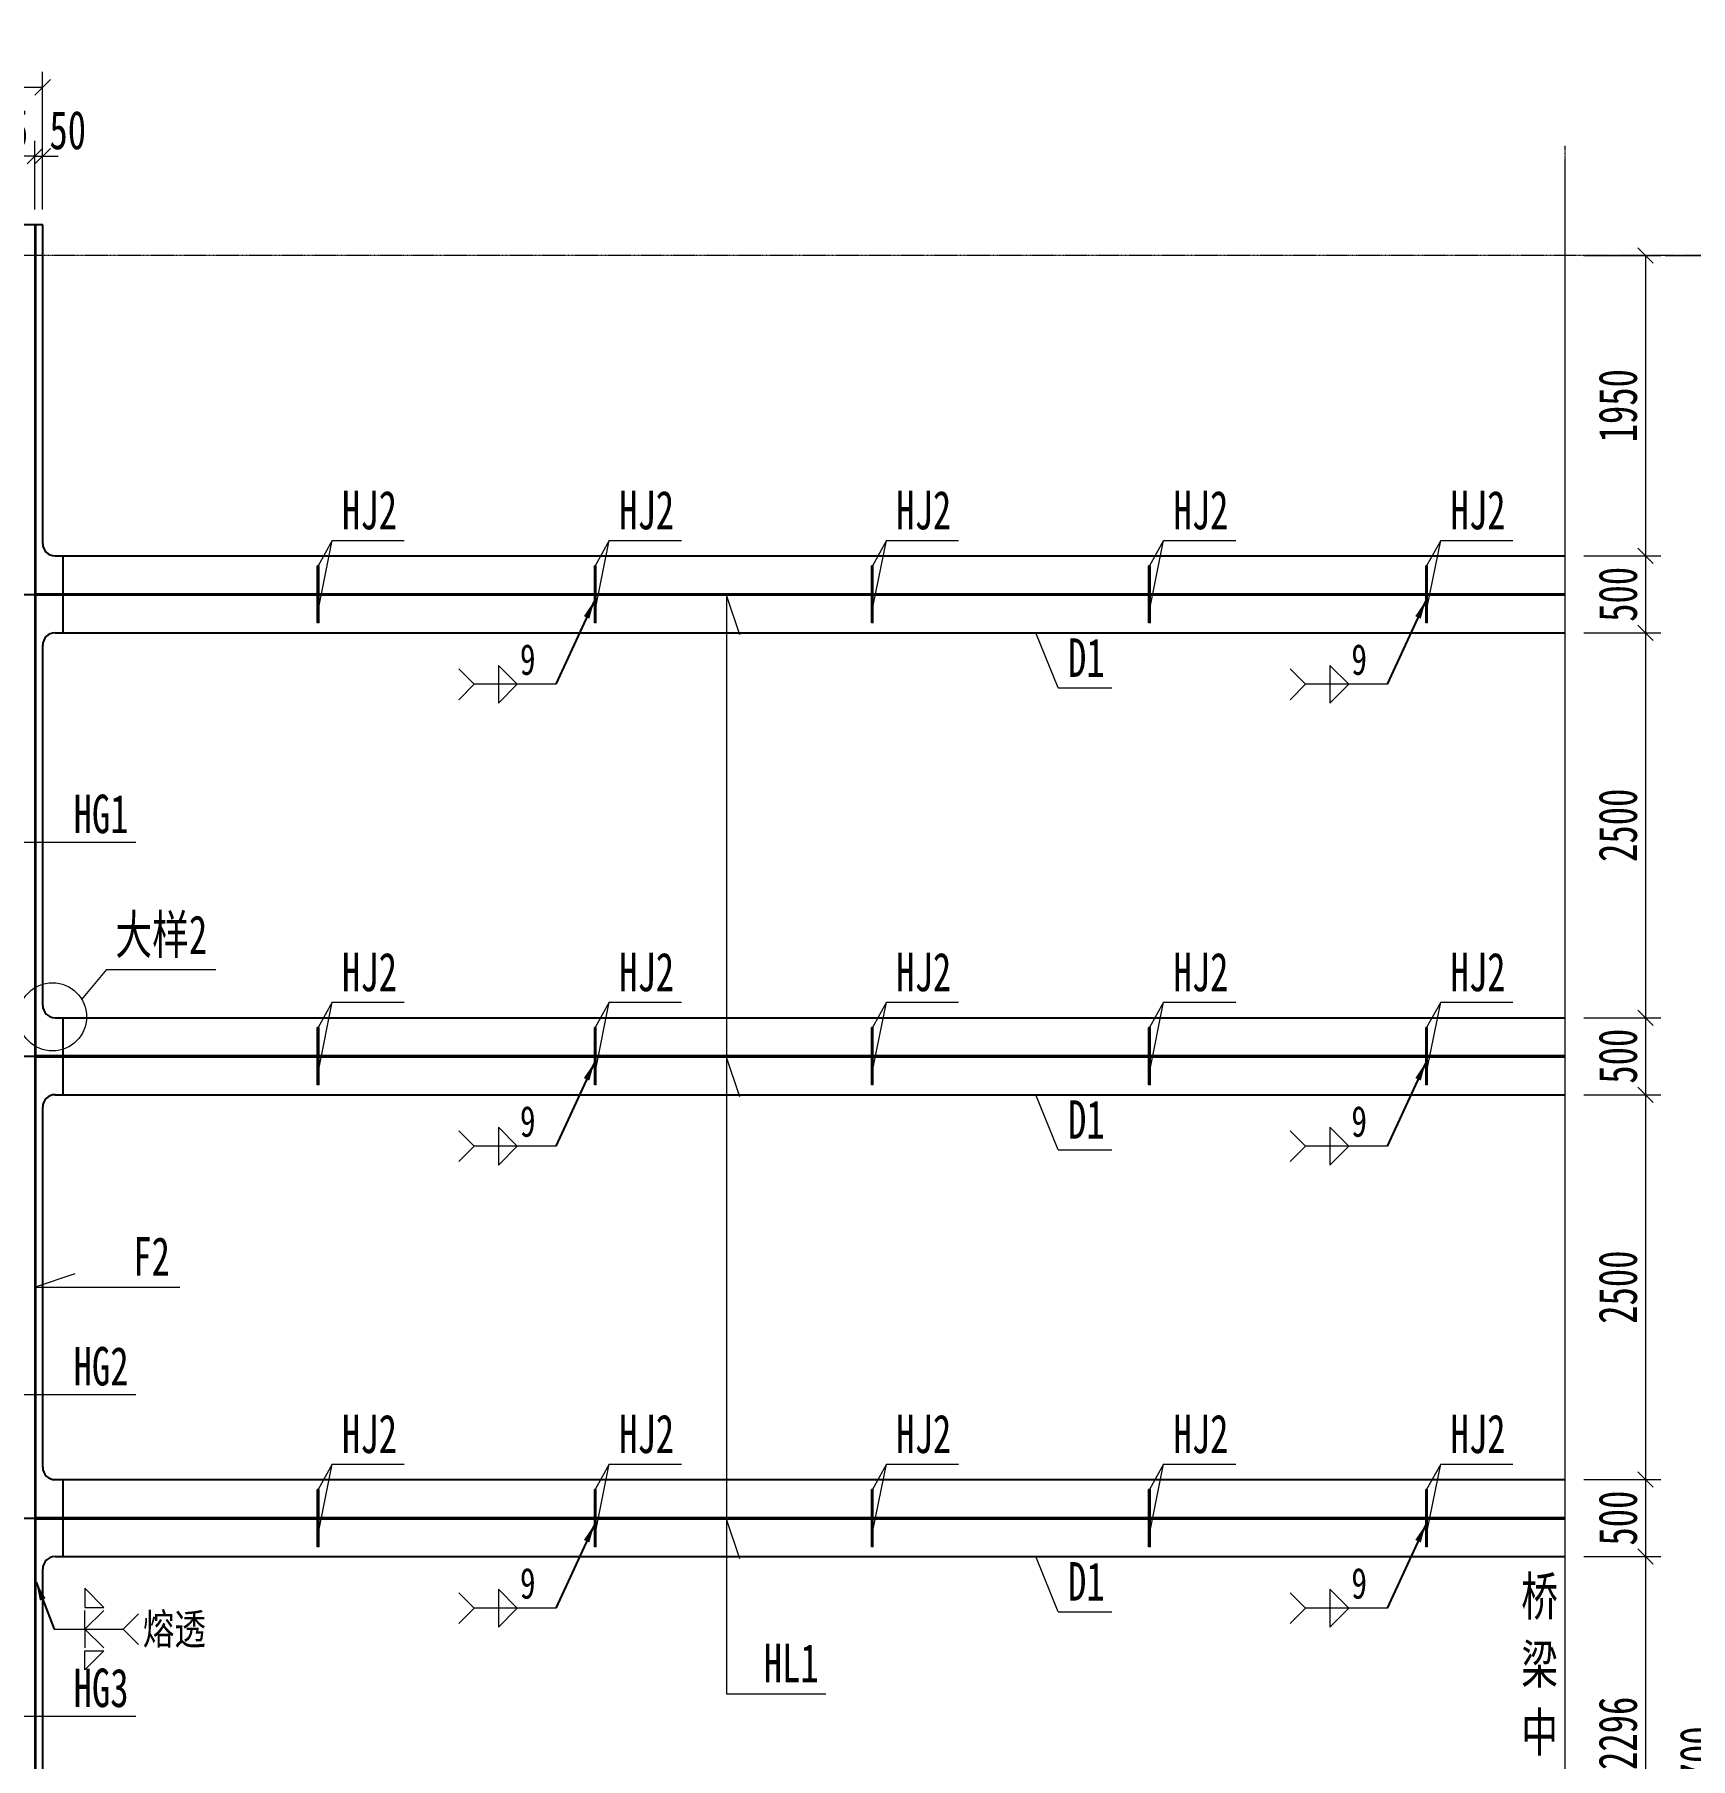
# Model space of a CAD drawing. Header units: millimetres. Extents: x -89049 to 410567, y -307459 to -100425.
# Drawn here: x 99806 to 110562, y -126037 to -114839 of the extents above; entities that cross this region are included whole.
import ezdxf
from ezdxf.enums import TextEntityAlignment as Align

# ---------------------------------------------------------------- set-up
doc = ezdxf.new("R2010")
doc.units = ezdxf.units.MM
doc.linetypes.add('CENTER2', pattern=[28.575, 19.05, -3.175, 3.175, -3.175])
doc.layers.get('Defpoints').update_dxf_attribs({"color": 8})
for name, color, linetype, lineweight in [('Dim', 4, 'Continuous', 15), ('中心线', 2, 'CENTER2', 15), ('文字', 7, 'Continuous', 15), ('标注', 4, 'Continuous', 13), ('细实线', 4, 'Continuous', 15), ('钢板粗线', 1, 'Continuous', 25)]:
    doc.layers.add(name, color=color, linetype=linetype, lineweight=lineweight)
doc.layers.add('Text', color=4, linetype='Continuous')
doc.styles.add('111', font='', dxfattribs={"width": 0.7})
doc.styles.add('BM_Dim', font='', dxfattribs={"width": 0.85})
doc.styles.add('SMEDI', font='', dxfattribs={"width": 0.75})
doc.styles.get("Standard").update_dxf_attribs({"font": ''})
doc.styles.get('111').set_extended_font_data('仿宋_GB2312')
doc.styles.get('BM_Dim').set_extended_font_data('仿宋_GB2312')
doc.styles.get('SMEDI').set_extended_font_data('仿宋_GB2312')
doc.styles.get('Standard').set_extended_font_data('仿宋_GB2312')
doc.dimstyles.new('200', dxfattribs={"dimscale": 0, "dimtxt": 2.5, "dimasz": 1, "dimexe": 1, "dimexo": 1, "dimgap": 0.6, "dimtad": 1, "dimdec": 0, "dimdsep": 46, "dimtxsty": '111', "dimblk": 'OBLIQUE', "dimcen": 0, "dimclrd": 4, "dimclre": 4, "dimclrt": 4, "dimadec": 1, "dimazin": 2, "dimtfac": 1, "dimtdec": 0, "dimtix": 1, "dimtmove": 2, "dimatfit": 3, "dimfxl": 4, "dimfxlon": 1, "dimtolj": 1, "dimlwd": -1, "dimlwe": -1, "dimarcsym": 0})
doc.dimstyles.new('MSteel_1.0_1.0', dxfattribs={"dimtxt": 3, "dimasz": 1.2, "dimexe": 1, "dimexo": 1, "dimgap": 1, "dimtad": 3, "dimtoh": 1, "dimdec": 0, "dimzin": 0, "dimdsep": 46, "dimtxsty": 'Standard', "dimblk": 'ARCHTICK', "dimcen": 0.09, "dimclrd": 3, "dimclre": 3, "dimadec": 0, "dimazin": 0, "dimtfac": 1, "dimtdec": 4, "dimtofl": 0, "dimtmove": 0, "dimatfit": 3, "dimfxl": 1, "dimtolj": 1, "dimtzin": 0, "dimarcsym": 0})

# ---------------------------------------------------------------- blocks, each defined once
blk = doc.blocks.new('_ArchTick')
at = {"color": 0, "linetype": 'ByBlock', "const_width": 0.15}
blk.add_lwpolyline([(-0.5, -0.5), (0.5, 0.5)], dxfattribs=at)
blk = doc.blocks.new('角焊缝1')
at = {"layer": 'Dim'}
blk.add_line((-3101.17, 370.22), (-3106.48, 370.22), dxfattribs=at)
blk.add_lwpolyline([(-3107.48, 369.22), (-3106.48, 370.22), (-3107.48, 371.22)], dxfattribs=at)
blk.add_lwpolyline([(-3104.91, 371.45), (-3104.91, 368.99), (-3103.68, 370.22)], close=True, dxfattribs=at)
blk = doc.blocks.new('_Oblique')
at = {"color": 0, "linetype": 'ByBlock', "lineweight": -2}
blk.add_line((-0.5, -0.5), (0.5, 0.5), dxfattribs=at)
blk = doc.blocks.new('*D116')
at = {"layer": 'Defpoints', "color": 0}
for p in [(109748, -116275), (109748, -118225), (110270, -118225)]:
    blk.add_point(p, dxfattribs=at)
at = {"layer": '细实线', "color": 4}
for p, q in [((109870, -116275), (110370, -116275)), ((110270, -116275), (110270, -118225)), ((109870, -118225), (110370, -118225))]:
    blk.add_line(p, q, dxfattribs=at)
at = {"layer": '细实线', "color": 4, "xscale": 99.99999999999999, "yscale": 99.99999999999999, "zscale": 99.99999999999999}
for p, rotation in [((110270, -116275), 90), ((110270, -118225), 270)]:
    blk.add_blockref('_Oblique', p, dxfattribs=dict(at, rotation=rotation))
at = {"layer": '细实线', "color": 4, "insert": (110091, -117250), "char_height": 250, "attachment_point": 5, "rotation": 90, "style": '111'}
blk.add_mtext('\\A1;1950', dxfattribs=at)
blk = doc.blocks.new('*D117')
at = {"layer": 'Defpoints', "color": 0}
for p in [(109748, -118225), (109748, -118725), (110270, -118725)]:
    blk.add_point(p, dxfattribs=at)
at = {"layer": '细实线', "color": 4}
for p, q in [((109870, -118225), (110370, -118225)), ((110270, -118225), (110270, -118725)), ((109870, -118725), (110370, -118725))]:
    blk.add_line(p, q, dxfattribs=at)
at = {"layer": '细实线', "color": 4, "xscale": 99.99999999999999, "yscale": 99.99999999999999, "zscale": 99.99999999999999}
for p, rotation in [((110270, -118225), 90), ((110270, -118725), 270)]:
    blk.add_blockref('_Oblique', p, dxfattribs=dict(at, rotation=rotation))
at = {"layer": '细实线', "color": 4, "insert": (110091, -118475), "char_height": 250, "attachment_point": 5, "rotation": 90, "style": '111'}
blk.add_mtext('\\A1;500', dxfattribs=at)
blk = doc.blocks.new('*D118')
at = {"layer": 'Defpoints', "color": 0}
for p in [(109748, -118725), (109748, -121225), (110270, -121225)]:
    blk.add_point(p, dxfattribs=at)
at = {"layer": '细实线', "color": 4}
for p, q in [((109870, -118725), (110370, -118725)), ((110270, -118725), (110270, -121225)), ((109870, -121225), (110370, -121225))]:
    blk.add_line(p, q, dxfattribs=at)
at = {"layer": '细实线', "color": 4, "xscale": 99.99999999999999, "yscale": 99.99999999999999, "zscale": 99.99999999999999}
for p, rotation in [((110270, -118725), 90), ((110270, -121225), 270)]:
    blk.add_blockref('_Oblique', p, dxfattribs=dict(at, rotation=rotation))
at = {"layer": '细实线', "color": 4, "insert": (110091, -119975), "char_height": 250, "attachment_point": 5, "rotation": 90, "style": '111'}
blk.add_mtext('\\A1;2500', dxfattribs=at)
blk = doc.blocks.new('*D119')
at = {"layer": 'Defpoints', "color": 0}
for p in [(109748, -121225), (109748, -121725), (110270, -121725)]:
    blk.add_point(p, dxfattribs=at)
at = {"layer": '细实线', "color": 4}
for p, q in [((109870, -121225), (110370, -121225)), ((110270, -121225), (110270, -121725)), ((109870, -121725), (110370, -121725))]:
    blk.add_line(p, q, dxfattribs=at)
at = {"layer": '细实线', "color": 4, "xscale": 99.99999999999999, "yscale": 99.99999999999999, "zscale": 99.99999999999999}
for p, rotation in [((110270, -121225), 90), ((110270, -121725), 270)]:
    blk.add_blockref('_Oblique', p, dxfattribs=dict(at, rotation=rotation))
at = {"layer": '细实线', "color": 4, "insert": (110091, -121475), "char_height": 250, "attachment_point": 5, "rotation": 90, "style": '111'}
blk.add_mtext('\\A1;500', dxfattribs=at)
blk = doc.blocks.new('*D120')
at = {"layer": 'Defpoints', "color": 0}
for p in [(109748, -121725), (109748, -124225), (110270, -124225)]:
    blk.add_point(p, dxfattribs=at)
at = {"layer": '细实线', "color": 4}
for p, q in [((109870, -121725), (110370, -121725)), ((110270, -121725), (110270, -124225)), ((109870, -124225), (110370, -124225))]:
    blk.add_line(p, q, dxfattribs=at)
at = {"layer": '细实线', "color": 4, "xscale": 99.99999999999999, "yscale": 99.99999999999999, "zscale": 99.99999999999999}
for p, rotation in [((110270, -121725), 90), ((110270, -124225), 270)]:
    blk.add_blockref('_Oblique', p, dxfattribs=dict(at, rotation=rotation))
at = {"layer": '细实线', "color": 4, "insert": (110091, -122975), "char_height": 250, "attachment_point": 5, "rotation": 90, "style": '111'}
blk.add_mtext('\\A1;2500', dxfattribs=at)
blk = doc.blocks.new('*D121')
at = {"layer": 'Defpoints', "color": 0}
for p in [(109748, -124225), (109748, -124725), (110270, -124725)]:
    blk.add_point(p, dxfattribs=at)
at = {"layer": '细实线', "color": 4}
for p, q in [((109870, -124225), (110370, -124225)), ((110270, -124225), (110270, -124725)), ((109870, -124725), (110370, -124725))]:
    blk.add_line(p, q, dxfattribs=at)
at = {"layer": '细实线', "color": 4, "xscale": 99.99999999999999, "yscale": 99.99999999999999, "zscale": 99.99999999999999}
for p, rotation in [((110270, -124225), 90), ((110270, -124725), 270)]:
    blk.add_blockref('_Oblique', p, dxfattribs=dict(at, rotation=rotation))
at = {"layer": '细实线', "color": 4, "insert": (110091, -124475), "char_height": 250, "attachment_point": 5, "rotation": 90, "style": '111'}
blk.add_mtext('\\A1;500', dxfattribs=at)
blk = doc.blocks.new('*D122')
at = {"layer": 'Defpoints', "color": 0}
for p in [(109748, -124725), (109748, -127021), (110270, -127021)]:
    blk.add_point(p, dxfattribs=at)
at = {"layer": '细实线', "color": 4}
for p, q in [((109870, -124725), (110370, -124725)), ((110270, -124725), (110270, -127021)), ((109870, -127021), (110370, -127021))]:
    blk.add_line(p, q, dxfattribs=at)
at = {"layer": '细实线', "color": 4, "xscale": 99.99999999999999, "yscale": 99.99999999999999, "zscale": 99.99999999999999}
for p, rotation in [((110270, -124725), 90), ((110270, -127021), 270)]:
    blk.add_blockref('_Oblique', p, dxfattribs=dict(at, rotation=rotation))
at = {"layer": '细实线', "color": 4, "insert": (110091, -125873), "char_height": 250, "attachment_point": 5, "rotation": 90, "style": '111'}
blk.add_mtext('\\A1;2296', dxfattribs=at)
blk = doc.blocks.new('*D123')
at = {"layer": 'Defpoints', "color": 0}
for p in [(110206, -116275), (110235, -135975), (110797, -135975)]:
    blk.add_point(p, dxfattribs=at)
at = {"layer": '细实线', "color": 4}
for p, q in [((110397, -116275), (110897, -116275)), ((110797, -116275), (110797, -135975)), ((110397, -135975), (110897, -135975))]:
    blk.add_line(p, q, dxfattribs=at)
at = {"layer": '细实线', "color": 4, "xscale": 99.99999999999999, "yscale": 99.99999999999999, "zscale": 99.99999999999999}
for p, rotation in [((110797, -116275), 90), ((110797, -135975), 270)]:
    blk.add_blockref('_Oblique', p, dxfattribs=dict(at, rotation=rotation))
at = {"layer": '细实线', "color": 4, "insert": (110618, -126125), "char_height": 250, "attachment_point": 5, "rotation": 90, "style": '111'}
blk.add_mtext('\\A1;19700', dxfattribs=at)
blk = doc.blocks.new('*D149')
at = {"layer": 'Defpoints', "color": 0}
for p in [(93162, -115182), (93162, -116075), (99859, -116075)]:
    blk.add_point(p, dxfattribs=at)
at = {"layer": '细实线', "color": 4}
for p, q in [((93162, -115582), (93162, -115082)), ((99859, -115582), (99859, -115082)), ((99859, -115182), (93162, -115182))]:
    blk.add_line(p, q, dxfattribs=at)
at = {"layer": '细实线', "color": 4, "xscale": 99.99999999999999, "yscale": 99.99999999999999, "zscale": 99.99999999999999, "rotation": 180}
blk.add_blockref('_Oblique', (93162, -115182), dxfattribs=at)
at = {"layer": '细实线', "color": 4, "xscale": 99.99999999999999, "yscale": 99.99999999999999, "zscale": 99.99999999999999}
blk.add_blockref('_Oblique', (99859, -115182), dxfattribs=at)
at = {"layer": '细实线', "color": 4, "insert": (96511, -115003), "char_height": 250, "attachment_point": 5, "style": '111'}
blk.add_mtext('\\A1;6697', dxfattribs=at)
blk = doc.blocks.new('*D157')
at = {"layer": 'Defpoints', "color": 0}
for p in [(99364, -115629), (99364, -116075), (99809, -116075)]:
    blk.add_point(p, dxfattribs=at)
at = {"layer": '细实线', "color": 4}
for p, q in [((99364, -115975), (99364, -115529)), ((99809, -115975), (99809, -115529)), ((99809, -115629), (99364, -115629))]:
    blk.add_line(p, q, dxfattribs=at)
at = {"layer": '细实线', "color": 4, "xscale": 99.99999999999999, "yscale": 99.99999999999999, "zscale": 99.99999999999999, "rotation": 180}
blk.add_blockref('_Oblique', (99364, -115629), dxfattribs=at)
at = {"layer": '细实线', "color": 4, "xscale": 99.99999999999999, "yscale": 99.99999999999999, "zscale": 99.99999999999999}
blk.add_blockref('_Oblique', (99809, -115629), dxfattribs=at)
at = {"layer": '细实线', "color": 4, "insert": (99587, -115453), "char_height": 250, "attachment_point": 5, "style": '111'}
blk.add_mtext('\\A1;445', dxfattribs=at)
blk = doc.blocks.new('*D158')
at = {"layer": 'Defpoints', "color": 0}
for p in [(99859, -115629), (99809, -116075), (99859, -116075)]:
    blk.add_point(p, dxfattribs=at)
at = {"layer": '细实线', "color": 4}
for p, q in [((99809, -115975), (99809, -115529)), ((99859, -115975), (99859, -115529)), ((99809, -115629), (99709, -115629)), ((99809, -115629), (99859, -115629)), ((99859, -115629), (99959, -115629))]:
    blk.add_line(p, q, dxfattribs=at)
at = {"layer": '细实线', "color": 4, "xscale": 99.99999999999999, "yscale": 99.99999999999999, "zscale": 99.99999999999999}
blk.add_blockref('_Oblique', (99809, -115629), dxfattribs=at)
at = {"layer": '细实线', "color": 4, "xscale": 99.99999999999999, "yscale": 99.99999999999999, "zscale": 99.99999999999999, "rotation": 180}
blk.add_blockref('_Oblique', (99859, -115629), dxfattribs=at)
at = {"layer": '细实线', "color": 4, "insert": (100022, -115461), "char_height": 250, "attachment_point": 5, "style": '111'}
blk.add_mtext('\\A1;50', dxfattribs=at)
blk = doc.blocks.new('全融透1')
at = {"layer": 'Dim'}
blk.add_line((0, 0), (4.48, 0), dxfattribs=at)
for points in [[(2, 2.65), (2, 1.41), (3.23, 1.41)], [(2, -2.65), (2, -1.41), (3.23, -1.41)]]:
    blk.add_lwpolyline(points, close=True, dxfattribs=at)
for points in [[(3.23, 1.21), (2, 0), (2, 1.21)], [(3.23, -1.21), (2, 0), (2, -1.21)], [(5.48, 1), (4.48, 0), (5.48, -1)]]:
    blk.add_lwpolyline(points, dxfattribs=at)
at = {"layer": 'Text', "style": 'SMEDI', "width": 0.75}
blk.add_text('熔透', height=2, dxfattribs=at).set_placement((5.77, 0), align=Align.MIDDLE_LEFT)

msp = doc.modelspace()

# ---------------------------------------------------------------- linework, layer by layer
at = {"layer": 'Defpoints'}
for p, q in [((99809.4, -135705.1), (99809.4, -116075.1)), ((101648.2, -118661.1), (101648.2, -118289.1)), ((103448.2, -118661.1), (103448.2, -118289.1)), ((105248.2, -118661.1), (105248.2, -118289.1)), ((107048.2, -118661.1), (107048.2, -118289.1)), ((108848.2, -118661.1), (108848.2, -118289.1)), ((92796, -118475.1), (109748.2, -118475.1)), ((101648.2, -121661.1), (101648.2, -121289.1)), ((103448.2, -121661.1), (103448.2, -121289.1)), ((105248.2, -121661.1), (105248.2, -121289.1)), ((107048.2, -121661.1), (107048.2, -121289.1)), ((108848.2, -121661.1), (108848.2, -121289.1)), ((92275.4, -121475.1), (109748.2, -121475.1)), ((101648.2, -124661.1), (101648.2, -124289.1)), ((103448.2, -124661.1), (103448.2, -124289.1)), ((105248.2, -124661.1), (105248.2, -124289.1)), ((107048.2, -124661.1), (107048.2, -124289.1)), ((108848.2, -124661.1), (108848.2, -124289.1)), ((91754.8, -124475.1), (109748.2, -124475.1))]:
    msp.add_line(p, q, dxfattribs=at)
at = {"layer": '中心线', "ltscale": 0.3}
for p, q in [((109748.2, -136582.9), (109748.2, -115561.5)), ((109748.2, -136732.9), (109748.2, -115711.5)), ((111995.6, -116275.1), (88835.9, -116275.1))]:
    msp.add_line(p, q, dxfattribs=at)
at = {"layer": '标注', "ltscale": 550}
for p, q in [((99816.4, -118469.1), (109748.2, -118469.1)), ((99816.4, -118481.1), (109748.2, -118481.1)), ((99816.4, -121469.1), (109748.2, -121469.1)), ((99816.4, -121481.1), (109748.2, -121481.1)), ((99816.4, -124469.1), (109748.2, -124469.1)), ((99816.4, -124481.1), (109748.2, -124481.1))]:
    msp.add_line(p, q, dxfattribs=at)
at = {"layer": '细实线', "color": 2, "ltscale": 4}
msp.add_line((99816.4, -135693.1), (99816.4, -116075.1), dxfattribs=at)
at = {"layer": '细实线'}
for p, q in [((101739.5, -118124.8), (101648.2, -118289.1)), ((101654.2, -118547.6), (101739.5, -118124.8)), ((101739.5, -118124.8), (102207.9, -118124.8)), ((103539.5, -118124.8), (103448.2, -118289.1)), ((103454.2, -118547.6), (103539.5, -118124.8)), ((103539.5, -118124.8), (104007.9, -118124.8)), ((105339.5, -118124.8), (105248.2, -118289.1)), ((105254.2, -118547.6), (105339.5, -118124.8)), ((105339.5, -118124.8), (105807.9, -118124.8)), ((107139.5, -118124.8), (107048.2, -118289.1)), ((107054.2, -118547.6), (107139.5, -118124.8)), ((107139.5, -118124.8), (107607.9, -118124.8)), ((108939.5, -118124.8), (108848.2, -118289.1)), ((108854.2, -118547.6), (108939.5, -118124.8)), ((108939.5, -118124.8), (109407.9, -118124.8)), ((104300.7, -118481.1), (104300.7, -125616.4)), ((104387.9, -118738.9), (104300.7, -118481.1)), ((106454.4, -119083.2), (106310.4, -118725.1)), ((106454.4, -119083.2), (106803.6, -119083.2)), ((98599.6, -120084.7), (100464.8, -120084.7)), ((100273.9, -120912.3), (100110.5, -121106.4)), ((100273.9, -120912.3), (100983.5, -120912.3)), ((101739.5, -121124.8), (101648.2, -121289.1)), ((101654.2, -121547.6), (101739.5, -121124.8)), ((101739.5, -121124.8), (102207.9, -121124.8)), ((103539.5, -121124.8), (103448.2, -121289.1)), ((103454.2, -121547.6), (103539.5, -121124.8)), ((103539.5, -121124.8), (104007.9, -121124.8)), ((105339.5, -121124.8), (105248.2, -121289.1)), ((105254.2, -121547.6), (105339.5, -121124.8)), ((105339.5, -121124.8), (105807.9, -121124.8)), ((107139.5, -121124.8), (107048.2, -121289.1)), ((107054.2, -121547.6), (107139.5, -121124.8)), ((107139.5, -121124.8), (107607.9, -121124.8)), ((108939.5, -121124.8), (108848.2, -121289.1)), ((108854.2, -121547.6), (108939.5, -121124.8)), ((108939.5, -121124.8), (109407.9, -121124.8)), ((104387.9, -121738.9), (104300.7, -121481.1)), ((106454.4, -122083.2), (106310.4, -121725.1)), ((106454.4, -122083.2), (106803.6, -122083.2)), ((100067.2, -122888), (99809.4, -122975.1)), ((99809.4, -122975.1), (100749.8, -122975.1)), ((98614.5, -123672), (100464.8, -123672)), ((101739.5, -124124.8), (101648.2, -124289.1)), ((101654.2, -124547.6), (101739.5, -124124.8)), ((101739.5, -124124.8), (102207.9, -124124.8)), ((103539.5, -124124.8), (103448.2, -124289.1)), ((103454.2, -124547.6), (103539.5, -124124.8)), ((103539.5, -124124.8), (104007.9, -124124.8)), ((105339.5, -124124.8), (105248.2, -124289.1)), ((105254.2, -124547.6), (105339.5, -124124.8)), ((105339.5, -124124.8), (105807.9, -124124.8)), ((107139.5, -124124.8), (107048.2, -124289.1)), ((107054.2, -124547.6), (107139.5, -124124.8)), ((107139.5, -124124.8), (107607.9, -124124.8)), ((108939.5, -124124.8), (108848.2, -124289.1)), ((108854.2, -124547.6), (108939.5, -124124.8)), ((108939.5, -124124.8), (109407.9, -124124.8)), ((104387.9, -124738.9), (104300.7, -124481.1)), ((106454.4, -125083.2), (106310.4, -124725.1)), ((106454.4, -125083.2), (106803.6, -125083.2)), ((104300.7, -125616.4), (104946.8, -125616.4)), ((99111.4, -125761), (100464.8, -125761))]:
    msp.add_line(p, q, dxfattribs=at)
at = {"layer": '细实线', "ltscale": 2}
for p, q in [((101642.2, -118469.1), (101642.2, -118289.1)), ((101654.2, -118469.1), (101654.2, -118289.1)), ((103442.2, -118469.1), (103442.2, -118289.1)), ((103454.2, -118469.1), (103454.2, -118289.1)), ((105242.2, -118469.1), (105242.2, -118289.1)), ((105254.2, -118469.1), (105254.2, -118289.1)), ((107042.2, -118469.1), (107042.2, -118289.1)), ((107054.2, -118469.1), (107054.2, -118289.1)), ((108842.2, -118469.1), (108842.2, -118289.1)), ((108854.2, -118469.1), (108854.2, -118289.1)), ((101642.2, -118661.1), (101642.2, -118481.1)), ((101654.2, -118661.1), (101654.2, -118481.1)), ((103442.2, -118661.1), (103442.2, -118481.1)), ((103454.2, -118661.1), (103454.2, -118481.1)), ((105242.2, -118661.1), (105242.2, -118481.1)), ((105254.2, -118661.1), (105254.2, -118481.1)), ((107042.2, -118661.1), (107042.2, -118481.1)), ((107054.2, -118661.1), (107054.2, -118481.1)), ((108842.2, -118661.1), (108842.2, -118481.1)), ((108854.2, -118661.1), (108854.2, -118481.1)), ((101642.2, -121469.1), (101642.2, -121289.1)), ((101654.2, -121469.1), (101654.2, -121289.1)), ((103442.2, -121469.1), (103442.2, -121289.1)), ((103454.2, -121469.1), (103454.2, -121289.1)), ((105242.2, -121469.1), (105242.2, -121289.1)), ((105254.2, -121469.1), (105254.2, -121289.1)), ((107042.2, -121469.1), (107042.2, -121289.1)), ((107054.2, -121469.1), (107054.2, -121289.1)), ((108842.2, -121469.1), (108842.2, -121289.1)), ((108854.2, -121469.1), (108854.2, -121289.1)), ((101642.2, -121661.1), (101642.2, -121481.1)), ((101654.2, -121661.1), (101654.2, -121481.1)), ((103442.2, -121661.1), (103442.2, -121481.1)), ((103454.2, -121661.1), (103454.2, -121481.1)), ((105242.2, -121661.1), (105242.2, -121481.1)), ((105254.2, -121661.1), (105254.2, -121481.1)), ((107042.2, -121661.1), (107042.2, -121481.1)), ((107054.2, -121661.1), (107054.2, -121481.1)), ((108842.2, -121661.1), (108842.2, -121481.1)), ((108854.2, -121661.1), (108854.2, -121481.1)), ((101642.2, -124469.1), (101642.2, -124289.1)), ((101654.2, -124469.1), (101654.2, -124289.1)), ((103442.2, -124469.1), (103442.2, -124289.1)), ((103454.2, -124469.1), (103454.2, -124289.1)), ((105242.2, -124469.1), (105242.2, -124289.1)), ((105254.2, -124469.1), (105254.2, -124289.1)), ((107042.2, -124469.1), (107042.2, -124289.1)), ((107054.2, -124469.1), (107054.2, -124289.1)), ((108842.2, -124469.1), (108842.2, -124289.1)), ((108854.2, -124469.1), (108854.2, -124289.1)), ((101642.2, -124661.1), (101642.2, -124481.1)), ((101654.2, -124661.1), (101654.2, -124481.1)), ((103442.2, -124661.1), (103442.2, -124481.1)), ((103454.2, -124661.1), (103454.2, -124481.1)), ((105242.2, -124661.1), (105242.2, -124481.1)), ((105254.2, -124661.1), (105254.2, -124481.1)), ((107042.2, -124661.1), (107042.2, -124481.1)), ((107054.2, -124661.1), (107054.2, -124481.1)), ((108842.2, -124661.1), (108842.2, -124481.1)), ((108854.2, -124661.1), (108854.2, -124481.1))]:
    msp.add_line(p, q, dxfattribs=at)
at = {"layer": '细实线', "ltscale": 4}
for p, q in [((101654.2, -118289.1), (101642.2, -118289.1)), ((103454.2, -118289.1), (103442.2, -118289.1)), ((105254.2, -118289.1), (105242.2, -118289.1)), ((107054.2, -118289.1), (107042.2, -118289.1)), ((108854.2, -118289.1), (108842.2, -118289.1)), ((101654.2, -118661.1), (101642.2, -118661.1)), ((103454.2, -118661.1), (103442.2, -118661.1)), ((105254.2, -118661.1), (105242.2, -118661.1)), ((107054.2, -118661.1), (107042.2, -118661.1)), ((108854.2, -118661.1), (108842.2, -118661.1)), ((101654.2, -121289.1), (101642.2, -121289.1)), ((103454.2, -121289.1), (103442.2, -121289.1)), ((105254.2, -121289.1), (105242.2, -121289.1)), ((107054.2, -121289.1), (107042.2, -121289.1)), ((108854.2, -121289.1), (108842.2, -121289.1)), ((101654.2, -121661.1), (101642.2, -121661.1)), ((103454.2, -121661.1), (103442.2, -121661.1)), ((105254.2, -121661.1), (105242.2, -121661.1)), ((107054.2, -121661.1), (107042.2, -121661.1)), ((108854.2, -121661.1), (108842.2, -121661.1)), ((101654.2, -124289.1), (101642.2, -124289.1)), ((103454.2, -124289.1), (103442.2, -124289.1)), ((105254.2, -124289.1), (105242.2, -124289.1)), ((107054.2, -124289.1), (107042.2, -124289.1)), ((108854.2, -124289.1), (108842.2, -124289.1)), ((101654.2, -124661.1), (101642.2, -124661.1)), ((103454.2, -124661.1), (103442.2, -124661.1)), ((105254.2, -124661.1), (105242.2, -124661.1)), ((107054.2, -124661.1), (107042.2, -124661.1)), ((108854.2, -124661.1), (108842.2, -124661.1))]:
    msp.add_line(p, q, dxfattribs=at)
at = {"layer": '细实线'}
msp.add_circle((99923, -121219.2), 221.2, dxfattribs=at)
at = {"layer": '钢板粗线'}
for p, q in [((99859.4, -116075.1), (93162.4, -116075.1)), ((99859.4, -118145.1), (99859.4, -116075.1)), ((99939.4, -118225.1), (109748.2, -118225.1)), ((99989.4, -118225.1), (99989.4, -118725.1)), ((99859.4, -121145.1), (99859.4, -118805.1)), ((99939.4, -118725.1), (109748.2, -118725.1)), ((99939.4, -121225.1), (109748.2, -121225.1)), ((99989.4, -121225.1), (99989.4, -121725.1)), ((99859.4, -124145.1), (99859.4, -121805.1)), ((99939.4, -121725.1), (109748.2, -121725.1)), ((99939.4, -124225.1), (109748.2, -124225.1)), ((99989.4, -124225.1), (99989.4, -124725.1)), ((99939.4, -124725.1), (109748.2, -124725.1)), ((99859.4, -135855.1), (99859.4, -124805.1))]:
    msp.add_line(p, q, dxfattribs=at)
for centre, start, end in [((99939.4, -118145.1), 180, 270), ((99939.4, -118805.1), 90, 180), ((99939.4, -121145.1), 180, 270), ((99939.4, -121805.1), 90, 180), ((99939.4, -124145.1), 180, 270), ((99939.4, -124805.1), 90, 180)]:
    msp.add_arc(centre, 80, start, end, dxfattribs=at)

# ---------------------------------------------------------------- block references
at = {"layer": '细实线', "color": 8, "xscale": 100, "yscale": 100, "zscale": 100}
for name, p in [('角焊缝1', (413310, -156081.4)), ('角焊缝1', (418710, -156081.4)), ('角焊缝1', (413310, -159081.4)), ('角焊缝1', (418710, -159081.4)), ('全融透1', (99932.9, -125195.7)), ('角焊缝1', (413310, -162081.4)), ('角焊缝1', (418710, -162081.4))]:
    msp.add_blockref(name, p, dxfattribs=at)

# ---------------------------------------------------------------- texts
at = {"layer": 'Text', "style": 'SMEDI', "width": 0.75}
for p in [(102958.8, -118898.1), (108358.8, -118898.1), (102958.8, -121898.1), (108358.8, -121898.1), (102958.8, -124898.1), (108358.8, -124898.1)]:
    msp.add_text('9', height=200, dxfattribs=at).set_placement(p, align=Align.MIDDLE_LEFT)
at = {"layer": '文字', "style": 'BM_Dim', "width": 0.7}
for s, p in [('HJ2', (101981.7, -118127.6)), ('HJ2', (103781.7, -118127.6)), ('HJ2', (105581.7, -118127.6)), ('HJ2', (107381.7, -118127.6)), ('HJ2', (109181.7, -118127.6)), ('D1', (106638, -119086)), ('HG1', (100238.6, -120101.1)), ('大样2', (100629.6, -120885.2)), ('HJ2', (101981.7, -121127.6)), ('HJ2', (103781.7, -121127.6)), ('HJ2', (105581.7, -121127.6)), ('HJ2', (107381.7, -121127.6)), ('HJ2', (109181.7, -121127.6)), ('D1', (106638, -122086)), ('F2', (100566.2, -122975.1)), ('HG2', (100238.6, -123688.4)), ('HJ2', (101981.7, -124127.6)), ('HJ2', (103781.7, -124127.6)), ('HJ2', (105581.7, -124127.6)), ('HJ2', (107381.7, -124127.6)), ('HJ2', (109181.7, -124127.6)), ('D1', (106638, -125086)), ('桥', (109582, -125182.2)), ('HL1', (104720.7, -125616.4)), ('梁', (109582, -125624.2)), ('HG3', (100238.6, -125777.4)), ('中', (109582, -126066.2))]:
    msp.add_text(s, height=250, dxfattribs=at).set_placement(p, align=Align.BOTTOM_CENTER)

# ---------------------------------------------------------------- dimensions: what is measured, and where the dimension line sits
at = {"layer": '细实线'}
for base, p1, p2, picture, middle in [((93162.4, -115181.6), (99859.4, -116075.1), (93162.4, -116075.1), '*D149', (96510.9, -115002.7)), ((99364.4, -115628.9), (99809.4, -116075.1), (99364.4, -116075.1), '*D157', (99586.9, -115452.7))]:
    dim = msp.add_linear_dim(base=base, p1=p1, p2=p2, dimstyle='200', override={"dimscale": 100, "dimblk": 'Oblique'}, dxfattribs=at)
    dim.commit()
    dim.dimension.update_dxf_attribs({"geometry": picture, "text_midpoint": middle})
dim = msp.add_linear_dim(base=(99859.4, -115628.9), p1=(99809.4, -116075.1), p2=(99859.4, -116075.1), dimstyle='200', override={"dimscale": 100, "dimblk": 'Oblique'}, dxfattribs=at)
dim.commit()
dim.dimension.update_dxf_attribs({"geometry": '*D158', "text_midpoint": (100022.1, -115461.3), "dimtype": 160})
for base, p1, p2, picture, middle in [((110269.6, -118225.1), (109748.2, -116275.1), (109748.2, -118225.1), '*D116', (110090.7, -117250.1)), ((110797, -135975.1), (110206.1, -116275.1), (110234.8, -135975.1), '*D123', (110618, -126125.1)), ((110269.6, -118725.1), (109748.2, -118225.1), (109748.2, -118725.1), '*D117', (110090.7, -118475.1)), ((110269.6, -121225.1), (109748.2, -118725.1), (109748.2, -121225.1), '*D118', (110090.7, -119975.1)), ((110269.6, -121725.1), (109748.2, -121225.1), (109748.2, -121725.1), '*D119', (110090.7, -121475.1)), ((110269.6, -124225.1), (109748.2, -121725.1), (109748.2, -124225.1), '*D120', (110090.7, -122975.1)), ((110269.6, -124725.1), (109748.2, -124225.1), (109748.2, -124725.1), '*D121', (110090.7, -124475.1)), ((110269.6, -127021.2), (109748.2, -124725.1), (109748.2, -127021.2), '*D122', (110090.7, -125873.2))]:
    dim = msp.add_linear_dim(base=base, p1=p1, p2=p2, angle=90, dimstyle='200', override={"dimscale": 100, "dimblk": 'Oblique'}, dxfattribs=at)
    dim.commit()
    dim.dimension.update_dxf_attribs({"geometry": picture, "text_midpoint": middle})

# ---------------------------------------------------------------- leaders
at = {"layer": 'Dim'}
for points in [[(103442.2, -118516), (103192.6, -119059)], [(108842.2, -118516), (108592.6, -119059)], [(103442.2, -121516), (103192.6, -122059)], [(108842.2, -121516), (108592.6, -122059)], [(103442.2, -124516), (103192.6, -125059)], [(108842.2, -124516), (108592.6, -125059)], [(99816.9, -124891.2), (99932.9, -125195.7)]]:
    msp.add_leader(points, dimstyle='MSteel_1.0_1.0', override={"dimscale": 100, "dimclrd": 256}, dxfattribs=at)

doc.saveas('drawing.dxf')
